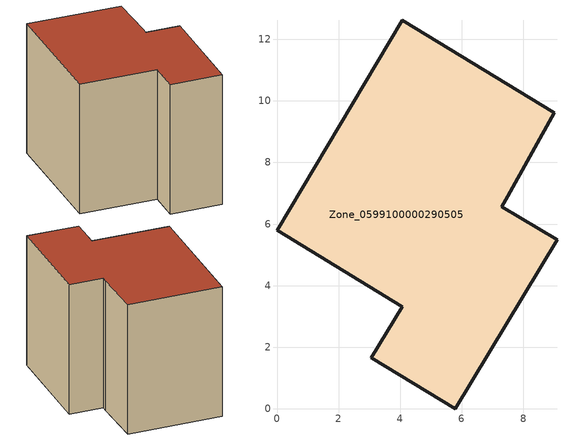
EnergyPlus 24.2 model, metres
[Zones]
Zone_0599100000290505
 floor ground (C_G): 3.07,1.66 4.08,3.32 0,5.8 4.07,12.62 9,9.61 7.5,6.9 7.3,6.57 9.1,5.49 5.8,0 z0
 wall outside (C_F): 4.08,3.32 3.07,1.66 5.8,0 9.1,5.49 7.3,6.57 7.5,6.9 9,9.61 4.07,12.62 0,5.8 4.08,3.32 z0:8.35
 roof outside (C_R): 7.3,6.57 7.5,6.9 9,9.61 4.07,12.62 0,5.8 4.08,3.32 3.07,1.66 5.8,0 9.1,5.49 z8.35
[BUILDING]
Pand.0599100000290505: North Axis=0; Terrain=City; Loads Convergence Tolerance Value=0.04; Temperature Convergence Tolerance Value=0.4; Solar Distribution=FullExterior; Maximum Number of Warmup Days=25; Minimum Number of Warmup Days=1
[Site:Location]
Rotterdam.The.Hague.AP_ZH_NLD Design_Conditions: Latitude=51.96; Longitude=4.45; Time Zone=1; Elevation=-4.5
[SITE:GROUNDTEMPERATURE:BUILDINGSURFACE]
18, 18, 18, 18, 18, 18, 18, 18, 18, 18, 18, 18
[MATERIAL] Thermal Absorptance=0.9; Solar Absorptance=0.7; Visible Absorptance=0.7
Name | Roughness | Thickness | Conductivity | Density | Specific Heat
G.TC.1946-1964 | MediumSmooth | 0.15 | 1 | 540 | 1210
F.TC.1946-1964 | Rough | 0.3 | 0.857143 | 1920 | 840
R.TC.1946-1964 | MediumRough | 0.2 | 0.235294 | 1500 | 1000
[CONSTRUCTION]
C_G: G.TC.1946-1964
C_F: F.TC.1946-1964
C_R: R.TC.1946-1964
[ZONE]
Zone_0599100000290505: Type=1; Multiplier=1; Ceiling Height=Autocalculate; Volume=Autocalculate; Floor Area=autocalculate; Part of Total Floor Area=Yes
[ZONEINFILTRATION:DESIGNFLOWRATE]
Infil_Zone_0599100000290505: Zone or ZoneList or Space or SpaceList=Zone_0599100000290505; Schedule=AlwaysOn; Design Flow Rate Calculation Method=Flow/Area; Flow Rate per Floor Area=0.003; Constant Term Coefficient=1; Temperature Term Coefficient=0; Velocity Term Coefficient=0; Velocity Squared Term Coefficient=0
[HVACTEMPLATE:ZONE:IDEALLOADSAIRSYSTEM]
Zone_0599100000290505: Maximum Heating Supply Air Temperature=50; Minimum Cooling Supply Air Temperature=13; Maximum Heating Supply Air Humidity Ratio=0.0156; Minimum Cooling Supply Air Humidity Ratio=0.0077; Heating Limit=NoLimit; Cooling Limit=NoLimit; Dehumidification Control Type=ConstantSensibleHeatRatio; Cooling Sensible Heat Ratio=0.7; Dehumidification Setpoint=60; Humidification Control Type=None; Humidification Setpoint=30; Outdoor Air Method=None; Outdoor Air Flow Rate per Person=0.00944; Outdoor Air Flow Rate per Zone Floor Area=0; Outdoor Air Flow Rate per Zone=0; Demand Controlled Ventilation Type=None; Outdoor Air Economizer Type=NoEconomizer; Heat Recovery Type=None; Sensible Heat Recovery Effectiveness=0.7; Latent Heat Recovery Effectiveness=0.65
[ZONECONTROL:THERMOSTAT]
ThermostatControl_Zone_0599100000290505: Zone or ZoneList=Zone_0599100000290505; Control Type Schedule=DualSetpointControlType; Control 1=Thermostat_Zone_0599100000290505; Temperature Difference Between Cutout And Setpoint=0
[THERMOSTATSETPOINT:DUALSETPOINT]
Thermostat_Zone_0599100000290505: Heating Setpoint Temperature Schedule=HeatingSetpoint_Zone_0599100000290505; Cooling Setpoint Temperature Schedule=CoolingSetpoint_Zone_0599100000290505
[SCHEDULE:COMPACT]
HeatingSetpoint_Zone_0599100000290505: Through: 12/31, For: AllDays, Until: 24:00, 21
CoolingSetpoint_Zone_0599100000290505: Through: 12/31, For: AllDays, Until: 24:00, 24
DualSetpointControlType: Through: 12/31, For: AllDays, Until: 24:00, 4
AlwaysOn: Through: 12/31, For: AllDays, Until: 24:00, 1
